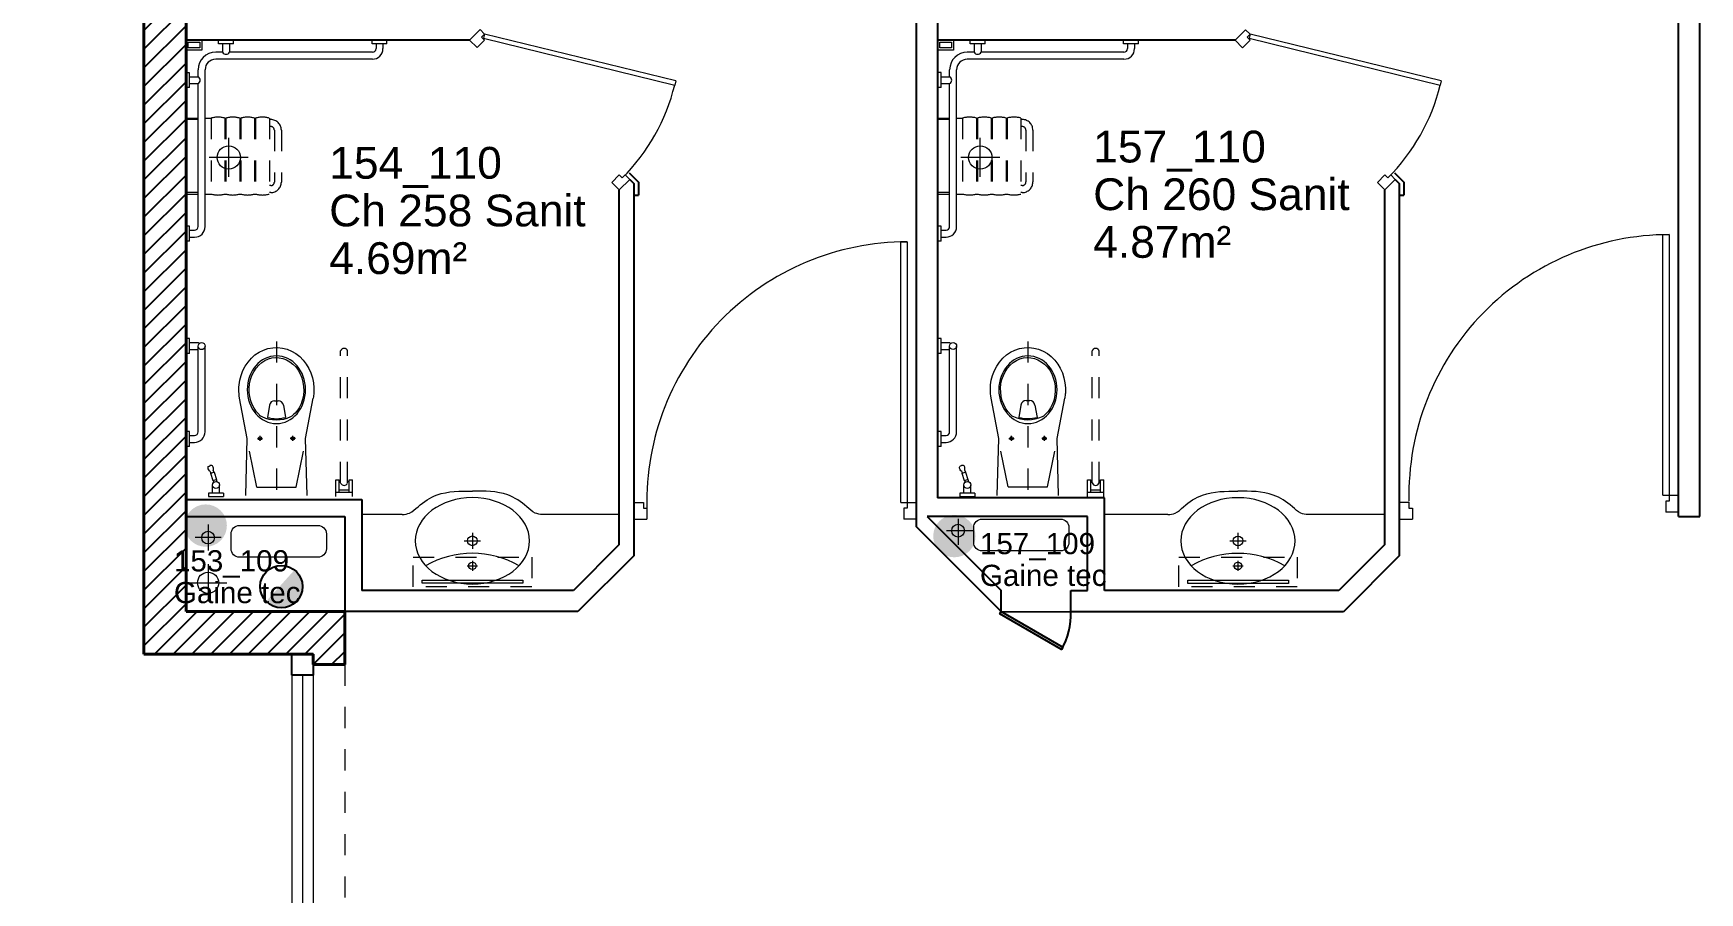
# Model space of a CAD drawing. Header units: millimetres. Extents: x -11 to 211, y -5 to 120.
# Drawn here: x 151.98 to 159.85, y 107.62 to 111.68 of the extents above; entities that cross this region are included whole.
import ezdxf

# ---------------------------------------------------------------- set-up
doc = ezdxf.new("R2010")
doc.units = ezdxf.units.MM
doc.header["$LTSCALE"] = 0.1
doc.header["$MEASUREMENT"] = 0
for name, pattern in [('CACHÉ', [0.25, 0.125, -0.125]), ('CONTINU', [0]), ('HIDDEN2', [0.1875, 0.125, -0.0625])]:
    doc.linetypes.add(name, pattern=pattern)
doc.layers.get('0').update_dxf_attribs({"linetype": 'CONTINUOUS'})
for name, color, linetype in [('150 Chute Eaux Usées -Eaux Vannes', 7, 'CONTINUOUS'), ('A_AGENC', 204, 'CONTINUOUS'), ('A_Etiqu_Gaine', 8, 'CONTINUOUS'), ('A_Etiqu_Gaine_ancien', 8, 'CONTINUOUS'), ('A_Etiqu_Gaine_code', 8, 'CONTINUOUS'), ('A_Etiqu_Local', 8, 'CONTINUOUS'), ('A_HACH_STRUC', 7, 'CONTINUOUS'), ('A_MUR_CLOIS', 7, 'CONTINU')]:
    doc.layers.add(name, color=color, linetype=linetype)
for name, color, linetype, lineweight in [('A_CHASS', 4, 'CONTINU', 0), ('A_MURS_STRU', 7, 'CONTINU', 40), ('A_PORTE', 8, 'CONTINU', 0), ('A_SANI', 5, 'CONTINU', 0)]:
    doc.layers.add(name, color=color, linetype=linetype, lineweight=lineweight)
doc.styles.add('Attribut', font='arial.ttf')

# ---------------------------------------------------------------- blocks, each defined once
blk = doc.blocks.new('syphon')
at = {"linetype": 'Continuous'}
for p, q in [((0, 0.0923), (0, -0.0923)), ((-0.0923, 0), (0.0923, 0))]:
    blk.add_line(p, q, dxfattribs=at)
blk.add_circle((0, 0), 0.055, dxfattribs=at)
blk = doc.blocks.new('hewi-barrwc')
at = {"linetype": 'Continuous'}
for p, q in [((-0.0168, 0), (0, 0)), ((-0.0168, 0), (-0.0168, -0.0707)), ((-0.09, -0.0689), (-0.09, -0.4735)), ((-0.057, -0.0689), (-0.057, -0.4735)), ((-0.0168, -0.0189), (-0.04, -0.0189)), ((-0.0168, -0.0519), (-0.04, -0.0519)), ((-0.0168, -0.0707), (0, -0.0707)), ((-0.0168, -0.457), (-0.057, -0.457)), ((-0.0168, -0.4381), (-0.0168, -0.5088)), ((-0.0168, -0.4381), (-0.0168, -0.5088)), ((-0.0168, -0.4381), (0, -0.4381)), ((0, -0.4381), (0, -0.5088)), ((-0.0168, -0.49), (-0.057, -0.49)), ((-0.0168, -0.5088), (0, -0.5088))]:
    blk.add_line(p, q, dxfattribs=at)
blk.add_circle((-0.0735, -0.4735), 0.0165, dxfattribs=at)
for centre, radius, start, end in [((-0.04, -0.0689), 0.05, 90, 180), ((-0.04, -0.0689), 0.017, 90, 180), ((-0.0478, -0.4735), 0.0189, 219.88813, 240.86494)]:
    blk.add_arc(centre, radius, start, end, dxfattribs=at)
blk = doc.blocks.new('A_Etiqu_Local')
at = {"style": 'Attribut', "flags": 1}
for tag, p in [('CODE_HOPITAL', (-0.4463, 1.632)), ('CODE_SITE', (-0.4463, 1.407)), ('CODE_BATIMENT', (-0.4463, 1.182)), ('CODE_SECTEUR', (-0.4463, 0.957)), ('CODE_ETAGE', (-0.4463, 0.732)), ('NOM_NORMALISE', (-0.4463, -0.843)), ('SECTEUR_ACTIVITE', (-0.4463, -1.068)), ('SOUS_SECTEUR_ACTIVITE', (-0.4463, -1.293)), ('VOLUME', (-0.4463, -1.518)), ('SERVICE', (-0.4463, -1.743)), ('CODE_UG', (-0.4463, -1.968)), ('CODE_UA', (-0.4463, -2.193)), ('CODE_POLE', (-0.4463, -2.418)), ('OCCUPANT_EXTERNE', (-0.4463, -2.643)), ('DISPONIBILITE', (-0.4463, -2.868)), ('ACCES_HANDICAPES', (-0.4463, -3.093)), ('NATURE_SOL', (-0.4463, -3.318)), ('RISQUE_LABORATOIRE', (-0.4463, -3.543)), ('AMIANTE', (-0.4463, -3.768))]:
    blk.add_attdef(tag, p, '', height=0.15, dxfattribs=at)
at = {"layer": 'A_Etiqu_Local', "style": 'Attribut'}
for tag, p in [('CODE_PIECE', (-0.4463, 0.282)), ('NOM_USAGE', (-0.4463, 0.057)), ('SURFACE', (-0.4463, -0.168))]:
    blk.add_attdef(tag, p, '', height=0.15, dxfattribs=at)
blk = doc.blocks.new('A_Etiqu_Gaine')
at = {"style": 'Attribut', "flags": 1}
for tag, p in [('CODE_HOPITAL', (-0.4323, 0.8651)), ('CODE_SITE', (-0.4323, 0.7151)), ('CODE_BATIMENT', (-0.4323, 0.5651)), ('CODE_SECTEUR', (-0.4323, 0.4151)), ('CODE_ETAGE', (-0.4323, 0.2651)), ('NOM_NORMALISE', (-0.4323, -0.3349)), ('SECTEUR_ACTIVITE', (-0.4323, -0.4849)), ('SOUS_SECTEUR_ACTIVITE', (-0.4323, -0.6349)), ('SURFACE', (-0.4323, -0.7849)), ('CODE_UG', (-0.4323, -0.9349)), ('CODE_POLE', (-0.4323, -1.0849)), ('AMIANTE', (-0.4323, -1.2349))]:
    blk.add_attdef(tag, p, '', height=0.1, dxfattribs=at)
at = {"layer": 'A_Etiqu_Gaine', "style": 'Attribut'}
blk.add_attdef('NOM_USAGE', (-0.4323, -0.1849), '', height=0.1, dxfattribs=at)
at = {"layer": 'A_Etiqu_Gaine_ancien', "style": 'Attribut'}
blk.add_attdef('CODE_PIECE_ANCIEN', (-0.4323, 0.1151), '', height=0.1, dxfattribs=at)
at = {"layer": 'A_Etiqu_Gaine_code', "style": 'Attribut'}
blk.add_attdef('CODE_PIECE', (-0.4323, -0.0349), '', height=0.1, dxfattribs=at)

msp = doc.modelspace()

# ---------------------------------------------------------------- hatches: boundary and pattern name
at = {"layer": '150 Chute Eaux Usées -Eaux Vannes', "linetype": 'Continuous'}
for points in [[(152.6928, 109.3526, 1), (152.8928, 109.3526, 1)], [(156.2293, 109.3029, 1), (156.4293, 109.3029, 1)], [(153.0786, 108.995, 0.673684), (153.2503, 109.0646, 0.229561), (153.2123, 109.1431)]]:
    msp.add_hatch(color=8, dxfattribs=at).paths.add_polyline_path(points)
at = {"layer": 'A_HACH_STRUC'}
h = msp.add_hatch(dxfattribs=at)
h.set_pattern_fill('ANSI31', color=8, scale=0.5, angle=359.76959, style=0)
h.set_pattern_definition([(44.7696, (152.49987, 108.696184), (-0.0440161, 0.04437154), [])])
h.paths.add_polyline_path([(152.6999, 115.7457), (153.5497, 115.7457), (153.5497, 115.8457), (153.4997, 115.8457), (153.4997, 115.9457), (152.4999, 115.9462), (152.4999, 108.7462), (153.2999, 108.7462), (153.2999, 108.6962), (153.4499, 108.6962), (153.4499, 108.9462), (152.6999, 108.9462)])
h.paths.add_polyline_path([(152.6167, 108.9588), (153.2663, 108.9588), (153.2663, 109.1139), (152.6167, 109.1139)], flags=24)
h.paths.add_polyline_path([(152.6105, 109.0765), (153.2184, 109.0765), (153.2184, 109.2688), (152.6105, 109.2688)], flags=24)
h = msp.add_hatch(dxfattribs=at)
h.set_pattern_fill('ANSI31', color=8, scale=0.5, angle=359.76959, style=0)
h.paths.add_polyline_path([(160.0499, 113.8961), (159.5499, 113.8961), (159.5499, 114.3961), (160.0499, 114.3961)])
h.paths.add_polyline_path([(159.2999, 106.6962), (159.2999, 107.1962), (160.0499, 107.1962), (160.0499, 106.6962)])
h.paths.add_polyline_path([(167.2499, 106.6962), (166.7499, 106.6962), (166.7499, 107.1962), (167.2499, 107.1962)])
h.paths.add_polyline_path([(152.8499, 77.8962), (152.3499, 77.8962), (152.3499, 78.3962), (152.8499, 78.3962)])
h.paths.add_polyline_path([(159.5499, 77.8962), (159.3999, 77.8962), (159.3999, 78.3962), (160.0499, 78.3962), (160.0499, 77.8962)], flags=16)
h.paths.add_polyline_path([(174.4499, 107.1962), (174.4499, 106.6962), (173.9499, 106.6962), (173.9499, 107.1962)])
h.paths.add_polyline_path([(174.4499, 99.9962), (173.9499, 99.9962), (173.9499, 99.4962), (174.4499, 99.4962)])
h.paths.add_polyline_path([(159.4501, 92.3962), (159.4501, 92.6462), (160.1999, 92.6462), (160.1999, 92.3962)], flags=17)
h.paths.add_polyline_path([(159.4501, 92.3962), (159.4501, 92.6462)], flags=16)
h.paths.add_polyline_path([(159.4501, 92.9462), (159.4501, 92.6962)], flags=16)
h.paths.add_polyline_path([(159.4501, 92.9462), (159.4501, 92.6962), (160.1999, 92.6962), (160.1999, 92.9462)], flags=17)
h.paths.add_polyline_path([(160.0499, 85.5962), (160.0499, 85.0962), (159.5499, 85.0962), (159.5499, 85.5962)], flags=17)
h.paths.add_polyline_path([(152.8499, 85.5962), (152.8499, 85.0962), (152.3499, 85.0962), (152.3499, 85.5962)])
h.paths.add_polyline_path([(145.9999, 85.5962), (145.9999, 85.0962), (145.4999, 85.0962), (145.4999, 85.5962)])
h.paths.add_polyline_path([(145.9999, 78.3962), (145.9999, 77.8962), (145.4999, 77.8962), (145.4999, 78.3962)])
edge = h.paths.add_edge_path()
edge.add_line((166.3748, 85.3966), (166.3748, 85.2962))
edge.add_line((166.3748, 78.1965), (166.3748, 78.0962))
edge.add_line((167.0998, 85.2217), (167.0998, 85.4714))
edge.add_line((166.8749, 85.0963), (166.8749, 85.2217))
edge.add_line((167.0998, 85.2217), (166.8749, 85.2217))
edge.add_line((167.0998, 85.4714), (166.8749, 85.4714))
edge.add_line((166.8749, 85.5962), (166.8749, 85.4714))
edge.add_line((166.8749, 85.0962), (166.3748, 85.0962))
edge.add_line((166.3748, 85.0962), (166.3748, 85.2962))
edge.add_line((166.3748, 85.3966), (166.3748, 85.5962))
edge.add_line((166.3748, 85.5962), (166.8749, 85.5962))
edge.add_line((152.3749, 99.6216), (152.3749, 99.8713))
edge.add_line((152.3749, 99.6216), (152.5999, 99.6216))
edge.add_line((152.3749, 99.8713), (152.5999, 99.8713))
edge.add_line((152.5999, 99.9962), (152.5999, 99.8713))
edge.add_line((153.0999, 99.7965), (153.0999, 99.9962))
edge.add_line((153.0999, 99.9962), (152.5999, 99.9962))
edge.add_line((152.5999, 99.4962), (152.5999, 99.6216))
edge.add_line((152.5999, 99.4962), (153.0999, 99.4962))
edge.add_line((153.0999, 99.4962), (153.0999, 99.7965))
edge.add_line((167.0998, 78.0217), (167.0998, 78.2714))
edge.add_line((166.8749, 77.8962), (166.8749, 78.0217))
edge.add_line((167.0998, 78.0217), (166.8749, 78.0217))
edge.add_line((167.0998, 78.2714), (166.8749, 78.2714))
edge.add_line((166.8749, 78.3962), (166.8749, 78.2714))
edge.add_line((166.8749, 77.8962), (166.3748, 77.8962))
edge.add_line((166.3748, 77.8962), (166.3748, 78.0962))
edge.add_line((166.3748, 78.1965), (166.3748, 78.3962))
edge.add_line((166.3748, 78.3962), (166.8749, 78.3962))

# ---------------------------------------------------------------- linework, layer by layer
at = {"layer": '150 Chute Eaux Usées -Eaux Vannes', "color": 8, "linetype": 'Continuous'}
msp.add_circle((153.1503, 109.0646), 0.1, dxfattribs=at)
at = {"layer": 'A_AGENC', "color": 8, "linetype": 'Continuous'}
msp.add_line((156.5499, 108.9462), (156.8799, 108.9461), dxfattribs=at)
msp.add_lwpolyline([(156.5499, 108.9462), (156.8413, 108.7778), (156.835, 108.7669), (156.5436, 108.9353)], close=True, dxfattribs=at)
msp.add_arc((156.5435, 108.9352), 0.3366, 330.00002, 1.85964, dxfattribs=at)
at = {"layer": 'A_CHASS', "color": 8, "linetype": 'Continuous'}
for p, q in [((153.1999, 108.6462), (153.1999, 106.9962)), ((153.2499, 108.6462), (153.2499, 107.0962)), ((153.2999, 108.6462), (153.2999, 107.0962))]:
    msp.add_line(p, q, dxfattribs=at)
at = {"layer": 'A_CHASS', "color": 8, "linetype": 'CACHÉ'}
msp.add_line((153.4499, 108.6962), (153.4499, 107.0462), dxfattribs=at)
at = {"layer": 'A_MUR_CLOIS', "color": 8, "linetype": 'Continuous'}
for p, q in [((156.2499, 115.7457), (156.2499, 109.4832)), ((159.7502, 109.3962), (159.7499, 113.8961)), ((159.8499, 109.3962), (159.8499, 113.8961)), ((154.0387, 111.6446), (152.6999, 111.6446)), ((157.655, 111.6443), (156.2499, 111.6444)), ((154.7927, 111.0178), (154.8364, 110.9741)), ((158.409, 111.0176), (158.4527, 110.9739)), ((154.7464, 109.263), (154.7464, 110.9368)), ((154.7956, 110.9867), (154.8164, 110.9658)), ((154.8164, 109.2116), (154.8164, 110.9658)), ((154.8164, 110.9123), (154.8364, 110.9123)), ((154.8364, 110.9741), (154.8364, 110.9123)), ((158.3627, 109.2628), (158.3627, 110.9366)), ((158.4119, 110.9864), (158.4327, 110.9656)), ((158.4327, 109.2114), (158.4327, 110.9656)), ((158.4327, 110.9121), (158.4527, 110.9121)), ((158.4527, 110.9739), (158.4527, 110.9121)), ((152.6999, 109.4762), (153.5299, 109.4762)), ((153.5299, 109.4762), (153.5299, 109.0462)), ((157.0382, 109.4832), (156.2499, 109.4832)), ((157.0382, 109.0462), (157.0382, 109.4832)), ((152.6999, 109.3962), (153.4499, 109.3962)), ((153.4499, 109.3962), (153.4499, 108.9462)), ((156.2002, 109.3962), (156.5499, 109.0465)), ((156.9582, 109.3962), (156.2002, 109.3962)), ((156.9582, 109.0462), (156.9582, 109.3962)), ((159.7502, 109.3962), (159.8499, 109.3962)), ((154.7464, 109.263), (154.5296, 109.0462)), ((158.3627, 109.2628), (158.1459, 109.0459)), ((154.8164, 109.2116), (154.551, 108.9462)), ((158.4327, 109.2114), (158.1673, 108.946)), ((154.5296, 109.0462), (153.5299, 109.0462)), ((156.5499, 108.9462), (156.5499, 109.0465)), ((156.8799, 108.9461), (156.8799, 109.0462)), ((158.0412, 109.0459), (157.0382, 109.0459)), ((158.1459, 109.0459), (157.1462, 109.046)), ((154.551, 108.9462), (153.4499, 108.9462)), ((158.1673, 108.946), (156.8799, 108.9461))]:
    msp.add_line(p, q, dxfattribs=at)
at = {"layer": 'A_MUR_CLOIS', "color": 8}
msp.add_line((156.8799, 109.0462), (156.9582, 109.0462), dxfattribs=at)
at = {"layer": 'A_MUR_CLOIS', "color": 8, "linetype": 'Continuous'}
msp.add_lwpolyline([(156.5499, 108.9462), (156.1499, 109.3462), (156.1499, 115.7457)], dxfattribs=at)
msp.add_lwpolyline([(153.1999, 108.6462), (153.1999, 108.7462), (153.2999, 108.7462), (153.2999, 108.6462)], close=True, dxfattribs=at)
at = {"layer": 'A_MURS_STRU', "color": 8, "linetype": 'Continuous'}
for p, q in [((152.4999, 108.7462), (152.4999, 115.9462)), ((152.6999, 115.7457), (152.6999, 108.9462)), ((152.6999, 108.9462), (153.4499, 108.9462)), ((153.4499, 108.9462), (153.4499, 108.6962)), ((152.4999, 108.7462), (153.2999, 108.7462)), ((153.2999, 108.7462), (153.2999, 108.6962)), ((153.2999, 108.6962), (153.4499, 108.6962))]:
    msp.add_line(p, q, dxfattribs=at)
at = {"layer": 'A_PORTE', "color": 8, "linetype": 'Continuous'}
for p, q in [((154.11, 111.6729), (154.1053, 111.6534)), ((154.1053, 111.6534), (155.0083, 111.4325)), ((155.0129, 111.452), (154.11, 111.6729)), ((157.7263, 111.6726), (157.7216, 111.6532)), ((157.7216, 111.6532), (158.6245, 111.4323)), ((158.6291, 111.4517), (157.7263, 111.6726)), ((155.0129, 111.452), (155.0081, 111.4325)), ((158.6291, 111.4517), (158.6244, 111.4323)), ((156.076, 109.4623), (156.076, 110.6923)), ((156.076, 110.6923), (156.106, 110.6923)), ((156.106, 110.6923), (156.106, 109.4345)), ((159.6763, 109.4962), (159.6763, 110.7262)), ((159.6763, 110.7262), (159.7063, 110.7262)), ((159.7063, 110.7262), (159.7063, 109.4684)), ((159.6763, 109.4962), (159.7502, 109.4962)), ((154.8164, 109.4623), (154.8603, 109.4623)), ((154.8164, 109.3823), (154.8164, 109.4623)), ((154.8603, 109.4623), (154.8603, 109.4345)), ((154.8603, 109.4345), (154.8763, 109.4345)), ((154.8763, 109.4345), (154.8763, 109.3823)), ((156.076, 109.4623), (156.1499, 109.4623)), ((156.106, 109.4345), (156.09, 109.4345)), ((156.09, 109.4345), (156.09, 109.3823)), ((158.4327, 109.4624), (158.4766, 109.4624)), ((158.4327, 109.3824), (158.4327, 109.4624)), ((158.4766, 109.4624), (158.4766, 109.4346)), ((158.4766, 109.4346), (158.4926, 109.4346)), ((158.4926, 109.4346), (158.4926, 109.3824)), ((159.7063, 109.4684), (159.6903, 109.4684)), ((159.6903, 109.4684), (159.6903, 109.4162)), ((159.7502, 109.4162), (159.6903, 109.4162)), ((154.8164, 109.3823), (154.8763, 109.3823)), ((156.1499, 109.3823), (156.09, 109.3823)), ((158.4327, 109.3824), (158.4926, 109.3824)), ((156.5436, 108.9353), (156.5499, 108.9462)), ((156.5499, 108.9462), (156.8413, 108.7778)), ((156.835, 108.7669), (156.5436, 108.9353)), ((156.8413, 108.7778), (156.835, 108.7669))]:
    msp.add_line(p, q, dxfattribs=at)
at = {"layer": 'A_PORTE', "color": 8, "linetype": 'CACHÉ'}
msp.add_line((156.5499, 108.9462), (156.8799, 108.9461), dxfattribs=at)
at = {"layer": 'A_PORTE', "color": 8, "linetype": 'Continuous'}
for points in [[(154.0888, 111.6941), (154.11, 111.6729), (154.0959, 111.6587), (154.11, 111.6446), (154.0747, 111.6092), (154.0393, 111.6446), (154.0888, 111.6941)], [(157.7051, 111.6938), (157.7263, 111.6726), (157.7122, 111.6585), (157.7263, 111.6443), (157.691, 111.609), (157.6556, 111.6443), (157.7051, 111.6938)], [(154.7464, 111.0082), (154.7606, 110.994), (154.7747, 111.0082), (154.7959, 110.987), (154.7464, 110.9375), (154.7111, 110.9728), (154.7464, 111.0082)], [(158.3627, 111.008), (158.3768, 110.9938), (158.391, 111.008), (158.4122, 110.9867), (158.3627, 110.9372), (158.3273, 110.9726), (158.3627, 111.008)]]:
    msp.add_lwpolyline(points, dxfattribs=at)
for centre, radius, start, end in [((154.0959, 111.6587), 0.94, 315, 346.07535), ((157.7122, 111.6585), 0.94, 315, 346.07535), ((156.106, 109.4623), 1.23, 90, 181.29426), ((159.7063, 109.4962), 1.23, 90, 181.29426), ((156.5435, 108.9352), 0.3366, 330.00002, 1.85964)]:
    msp.add_arc(centre, radius, start, end, dxfattribs=at)
at = {"layer": 'A_SANI', "color": 8, "linetype": 'Continuous'}
for p, q in [((152.9243, 111.6446), (152.8536, 111.6446)), ((152.8536, 111.6278), (152.8536, 111.6446)), ((152.9243, 111.6278), (152.8536, 111.6278)), ((152.8725, 111.6278), (152.8725, 111.5876)), ((152.9055, 111.6278), (152.9055, 111.5876)), ((152.9243, 111.6278), (152.9243, 111.6446)), ((153.5784, 111.6278), (153.5784, 111.6446)), ((153.6491, 111.6278), (153.5784, 111.6278)), ((153.5972, 111.6278), (153.5972, 111.6046)), ((153.6302, 111.6278), (153.6302, 111.6046)), ((153.6491, 111.6278), (153.6491, 111.6446)), ((156.4743, 111.6446), (156.4036, 111.6446)), ((156.4036, 111.6279), (156.4036, 111.6446)), ((156.4743, 111.6279), (156.4036, 111.6279)), ((156.4225, 111.6279), (156.4225, 111.5876)), ((156.4555, 111.6279), (156.4555, 111.5876)), ((156.4743, 111.6279), (156.4743, 111.6446)), ((157.1284, 111.6279), (157.1284, 111.6446)), ((157.1991, 111.6279), (157.1284, 111.6279)), ((157.1472, 111.6279), (157.1472, 111.6046)), ((157.1802, 111.6279), (157.1802, 111.6046)), ((157.1991, 111.6279), (157.1991, 111.6446)), ((152.8725, 111.5876), (152.84, 111.5876)), ((153.5802, 111.5546), (152.84, 111.5546)), ((153.5802, 111.5876), (152.9055, 111.5876)), ((156.4225, 111.5876), (156.39, 111.5876)), ((157.1302, 111.5546), (156.39, 111.5546)), ((157.1302, 111.5876), (156.4555, 111.5876)), ((152.7, 111.4202), (152.7, 111.4909)), ((152.7167, 111.4909), (152.7, 111.4909)), ((152.7167, 111.4202), (152.7167, 111.4909)), ((152.7167, 111.4721), (152.757, 111.4721)), ((152.757, 111.4721), (152.757, 111.5046)), ((152.79, 110.7643), (152.79, 111.5046)), ((156.25, 111.4203), (156.25, 111.491)), ((156.2667, 111.491), (156.25, 111.491)), ((156.2667, 111.4203), (156.2667, 111.491)), ((156.2667, 111.4721), (156.307, 111.4721)), ((156.307, 111.4721), (156.307, 111.5046)), ((156.34, 110.7644), (156.34, 111.5046)), ((152.7167, 111.4202), (152.7, 111.4202)), ((152.7167, 111.4391), (152.757, 111.4391)), ((152.757, 110.7643), (152.757, 111.4391)), ((156.2667, 111.4203), (156.25, 111.4203)), ((156.2667, 111.4391), (156.307, 111.4391)), ((156.307, 110.7644), (156.307, 111.4391)), ((152.9016, 110.9985), (152.9016, 111.183)), ((152.9939, 111.0907), (152.8093, 111.0907)), ((152.7167, 110.7662), (152.7, 110.7662)), ((152.7167, 110.6955), (152.7167, 110.7662)), ((156.2667, 110.7663), (156.25, 110.7663)), ((156.2667, 110.6956), (156.2667, 110.7663)), ((152.7167, 110.6955), (152.7, 110.6955)), ((152.7167, 110.7473), (152.74, 110.7473)), ((152.7167, 110.7143), (152.74, 110.7143)), ((156.2667, 110.6956), (156.25, 110.6956)), ((156.2667, 110.7474), (156.29, 110.7474)), ((156.2667, 110.7144), (156.29, 110.7144)), ((152.6999, 110.1646), (152.6999, 110.2353)), ((152.7166, 110.2353), (152.6999, 110.2353)), ((152.7166, 110.1646), (152.7166, 110.2353)), ((152.7166, 110.2164), (152.7569, 110.2164)), ((152.7569, 109.7953), (152.7569, 110.1999)), ((152.7899, 109.7953), (152.7899, 110.1999)), ((152.7166, 110.1646), (152.6999, 110.1646)), ((152.7166, 110.1834), (152.7569, 110.1834)), ((152.9893, 109.764), (152.9528, 109.9545)), ((153.0936, 109.9214), (153.0839, 109.8631)), ((153.1183, 109.9423), (153.1352, 109.9423)), ((153.1599, 109.9214), (153.1696, 109.8633)), ((153.2643, 109.764), (153.3007, 109.9545)), ((156.5393, 109.764), (156.5028, 109.9545)), ((156.6436, 109.9215), (156.6339, 109.8632)), ((156.6683, 109.9424), (156.6852, 109.9424)), ((156.7099, 109.9215), (156.7196, 109.8634)), ((156.8143, 109.764), (156.8507, 109.9545)), ((152.7166, 109.7972), (152.6999, 109.7972)), ((152.7166, 109.7265), (152.7166, 109.7972)), ((152.7166, 109.7783), (152.7399, 109.7783)), ((152.7166, 109.7453), (152.7399, 109.7453)), ((152.9818, 109.4939), (152.9893, 109.764)), ((153.0373, 109.764), (153.0613, 109.764)), ((153.0493, 109.752), (153.0493, 109.776)), ((153.2163, 109.764), (153.1923, 109.764)), ((153.2043, 109.752), (153.2043, 109.776)), ((153.2718, 109.4939), (153.2643, 109.764)), ((156.5318, 109.494), (156.5393, 109.764)), ((156.5873, 109.764), (156.6113, 109.764)), ((156.5993, 109.752), (156.5993, 109.776)), ((156.7663, 109.764), (156.7423, 109.764)), ((156.7543, 109.752), (156.7543, 109.776)), ((156.8218, 109.494), (156.8143, 109.764)), ((152.7166, 109.7265), (152.6999, 109.7265)), ((153.0336, 109.5347), (152.9994, 109.7046)), ((153.2199, 109.5347), (153.2541, 109.7046)), ((156.5836, 109.5348), (156.5494, 109.7047)), ((156.7699, 109.5348), (156.8041, 109.7047)), ((152.8138, 109.6075), (152.8163, 109.5997)), ((152.8151, 109.5993), (152.8323, 109.6048)), ((152.8151, 109.5993), (152.826, 109.5653)), ((152.826, 109.5653), (152.8432, 109.5708)), ((152.8287, 109.6123), (152.8312, 109.6044)), ((152.8323, 109.6048), (152.8432, 109.5708)), ((152.8421, 109.5704), (152.8454, 109.5601)), ((156.3638, 109.6076), (156.3663, 109.5997)), ((156.3651, 109.5994), (156.3823, 109.6049)), ((156.3651, 109.5994), (156.376, 109.5654)), ((156.376, 109.5654), (156.3932, 109.5709)), ((156.3787, 109.6123), (156.3812, 109.6045)), ((156.3823, 109.6049), (156.3932, 109.5709)), ((156.3921, 109.5705), (156.3954, 109.5602)), ((152.8057, 109.5061), (152.8057, 109.4893)), ((152.8764, 109.5061), (152.8057, 109.5061)), ((152.8245, 109.5061), (152.8245, 109.5463)), ((152.8272, 109.5656), (152.8301, 109.5566)), ((152.8575, 109.5061), (152.8575, 109.5442)), ((152.8764, 109.5061), (152.8764, 109.4893)), ((153.0336, 109.5347), (153.2199, 109.5347)), ((153.4077, 109.4893), (153.4077, 109.5688)), ((153.4077, 109.5688), (153.4235, 109.5688)), ((153.4077, 109.5104), (153.4857, 109.5104)), ((153.4235, 109.5104), (153.4235, 109.5688)), ((153.4235, 109.5613), (153.4302, 109.5613)), ((153.4235, 109.5214), (153.4698, 109.5214)), ((153.4632, 109.5613), (153.4698, 109.5613)), ((153.4698, 109.5104), (153.4698, 109.5688)), ((153.4698, 109.5688), (153.4857, 109.5688)), ((153.4857, 109.4893), (153.4857, 109.5688)), ((156.4264, 109.5062), (156.3557, 109.5062)), ((156.3557, 109.5062), (156.3557, 109.4894)), ((156.3745, 109.5062), (156.3745, 109.5464)), ((156.3772, 109.5657), (156.3801, 109.5566)), ((156.4075, 109.5062), (156.4075, 109.5443)), ((156.4264, 109.5062), (156.4264, 109.4894)), ((156.5836, 109.5348), (156.7699, 109.5348)), ((156.9577, 109.4894), (156.9577, 109.5689)), ((156.9577, 109.5689), (156.9735, 109.5689)), ((156.9577, 109.5104), (157.0357, 109.5104)), ((156.9735, 109.5104), (156.9735, 109.5689)), ((156.9735, 109.5614), (156.9802, 109.5614)), ((156.9735, 109.5214), (157.0198, 109.5214)), ((157.0132, 109.5614), (157.0198, 109.5614)), ((157.0198, 109.5104), (157.0198, 109.5689)), ((157.0198, 109.5689), (157.0357, 109.5689)), ((157.0357, 109.4894), (157.0357, 109.5689)), ((152.8057, 109.4893), (152.8764, 109.4893)), ((156.3557, 109.4894), (156.4264, 109.4894)), ((152.804, 109.3577), (152.804, 109.2347)), ((153.7214, 109.4046), (153.5299, 109.4046)), ((154.7449, 109.4046), (154.3836, 109.4046)), ((156.3467, 109.3851), (156.3467, 109.2621)), ((157.3377, 109.4044), (157.0382, 109.4044)), ((158.3612, 109.4044), (157.9999, 109.4044)), ((152.8655, 109.2962), (152.7425, 109.2962)), ((154.0143, 109.2806), (154.0908, 109.2806)), ((154.0525, 109.3189), (154.0525, 109.2424)), ((156.4157, 109.3286), (156.2927, 109.3286)), ((157.6306, 109.2804), (157.7071, 109.2804)), ((157.6688, 109.3186), (157.6688, 109.2422)), ((154.0525, 109.1863), (154.0525, 109.1384)), ((157.6688, 109.186), (157.6688, 109.1382)), ((152.804, 109.1703), (152.804, 108.9945)), ((154.0286, 109.1624), (154.0764, 109.1624)), ((157.6449, 109.1621), (157.6927, 109.1621)), ((152.7161, 109.0824), (152.8919, 109.0824)), ((153.8151, 109.08), (153.8151, 109.0945)), ((153.8151, 109.0945), (154.2915, 109.0945)), ((154.2915, 109.08), (153.8151, 109.08)), ((154.2915, 109.0945), (154.2915, 109.08)), ((157.4314, 109.0798), (157.4314, 109.0943)), ((157.4314, 109.0943), (157.9078, 109.0943)), ((157.9078, 109.0798), (157.4314, 109.0798)), ((157.9078, 109.0943), (157.9078, 109.0798))]:
    msp.add_line(p, q, dxfattribs=at)
at = {"layer": 'A_SANI', "color": 8, "linetype": 'HIDDEN2', "ltscale": 0.5}
for p, q in [((152.7, 111.2765), (152.757, 111.2765)), ((152.757, 111.2697), (152.7, 111.2697)), ((152.79, 111.2765), (152.8183, 111.2765)), ((152.8183, 111.2765), (152.8183, 110.9179)), ((152.8833, 111.2765), (152.8833, 110.9179)), ((152.8833, 111.2765), (152.8883, 111.2765)), ((152.8883, 111.2765), (152.8883, 110.9179)), ((152.9533, 111.2765), (152.9533, 110.9179)), ((152.9533, 111.2765), (152.9583, 111.2765)), ((152.9583, 111.2765), (152.9583, 110.9179)), ((153.0233, 111.2765), (153.0233, 110.9179)), ((153.0233, 111.2765), (153.0283, 111.2765)), ((153.0283, 111.2765), (153.0283, 110.9179)), ((153.0933, 111.2765), (153.0933, 110.9179)), ((153.1, 111.2697), (153.0933, 111.2697)), ((153.1, 111.2367), (153.0933, 111.2367)), ((156.25, 111.2766), (156.307, 111.2766)), ((156.307, 111.2698), (156.25, 111.2698)), ((156.34, 111.2766), (156.3683, 111.2766)), ((156.3683, 111.2766), (156.3683, 110.918)), ((156.4333, 111.2766), (156.4333, 110.918)), ((156.4333, 111.2766), (156.4383, 111.2766)), ((156.4383, 111.2766), (156.4383, 110.918)), ((156.5033, 111.2766), (156.5033, 110.918)), ((156.5033, 111.2766), (156.5083, 111.2766)), ((156.5083, 111.2766), (156.5083, 110.918)), ((156.5733, 111.2766), (156.5733, 110.918)), ((156.5733, 111.2766), (156.5783, 111.2766)), ((156.5783, 111.2766), (156.5783, 110.918)), ((156.6433, 111.2766), (156.6433, 110.918)), ((156.65, 111.2698), (156.6433, 111.2698)), ((156.65, 111.2368), (156.6433, 111.2368)), ((153.117, 111.2197), (153.117, 110.9747)), ((153.15, 111.2197), (153.15, 110.9747)), ((156.667, 111.2198), (156.667, 110.9748)), ((156.7, 111.2198), (156.7, 110.9748)), ((152.757, 110.9247), (152.7, 110.9247)), ((152.7, 110.9179), (152.757, 110.9179)), ((152.79, 110.9179), (152.8183, 110.9179)), ((152.8833, 110.9179), (152.8883, 110.9179)), ((152.9533, 110.9179), (152.9583, 110.9179)), ((153.0233, 110.9179), (153.0283, 110.9179)), ((153.1, 110.9577), (153.0933, 110.9577)), ((153.1, 110.9247), (153.0933, 110.9247)), ((156.307, 110.9248), (156.25, 110.9248)), ((156.25, 110.918), (156.307, 110.918)), ((156.34, 110.918), (156.3683, 110.918)), ((156.4333, 110.918), (156.4383, 110.918)), ((156.5033, 110.918), (156.5083, 110.918)), ((156.5733, 110.918), (156.5783, 110.918)), ((156.65, 110.9578), (156.6433, 110.9578)), ((156.65, 110.9248), (156.6433, 110.9248)), ((153.4302, 109.5537), (153.4302, 110.1773)), ((153.4632, 109.5537), (153.4632, 110.1773)), ((156.9802, 109.5537), (156.9802, 110.1774)), ((157.0132, 109.5537), (157.0132, 110.1774)), ((153.7725, 109.0642), (153.7725, 109.2042)), ((153.7725, 109.2042), (154.3325, 109.2042)), ((154.3325, 109.2042), (154.3325, 109.0642)), ((157.3888, 109.0639), (157.3888, 109.2039)), ((157.3888, 109.2039), (157.9488, 109.2039)), ((157.9488, 109.2039), (157.9488, 109.0639)), ((154.3325, 109.0642), (153.7725, 109.0642)), ((157.9488, 109.0639), (157.3888, 109.0639))]:
    msp.add_line(p, q, dxfattribs=at)
at = {"layer": 'A_SANI', "color": 8, "linetype": 'HIDDEN2'}
for p, q in [((153.1268, 110.2218), (153.1268, 109.4696)), ((156.6768, 110.2219), (156.6768, 109.4697))]:
    msp.add_line(p, q, dxfattribs=at)
at = {"layer": 'A_SANI', "color": 8, "linetype": 'Continuous'}
for points in [[(152.775, 111.6446), (152.775, 111.5977), (152.7, 111.5977), (152.7, 111.6446)], [(152.765, 111.6346), (152.765, 111.6077), (152.71, 111.6077), (152.71, 111.6346)], [(156.325, 111.6446), (156.325, 111.5978), (156.25, 111.5978), (156.25, 111.6446)], [(156.315, 111.6346), (156.315, 111.6078), (156.26, 111.6078), (156.26, 111.6346)]]:
    msp.add_lwpolyline(points, close=True, dxfattribs=at)
for points in [[(152.9127, 109.2432), (152.9127, 109.3132, -0.414214), (152.9527, 109.3532), (153.3227, 109.3532, -0.414213), (153.3627, 109.3132), (153.3627, 109.2432, -0.414214), (153.3227, 109.2032), (152.9527, 109.2032, -0.414214)], [(156.4205, 109.2731), (156.4205, 109.3431, -0.414214), (156.4605, 109.3831), (156.8305, 109.3831, -0.414213), (156.8705, 109.3431), (156.8705, 109.2731, -0.414214), (156.8305, 109.2331), (156.4605, 109.2331, -0.414214)]]:
    msp.add_lwpolyline(points, format="xyb", close=True, dxfattribs=at)
for centre, radius in [((152.9016, 111.0907), 0.055), ((152.7734, 110.1999), 0.0165), ((153.0493, 109.764), 0.008), ((153.2043, 109.764), 0.008), ((156.5993, 109.764), 0.008), ((156.7543, 109.764), 0.008), ((152.841, 109.5442), 0.0165), ((156.391, 109.5443), 0.0165), ((156.3467, 109.3286), 0.03), ((152.804, 109.2962), 0.03), ((154.0525, 109.2806), 0.023), ((157.6688, 109.2804), 0.023), ((154.0525, 109.1624), 0.0175), ((157.6688, 109.1621), 0.0175), ((152.804, 109.0824), 0.05)]:
    msp.add_circle(centre, radius, dxfattribs=at)
for centre, radius, start, end in [((152.84, 111.5046), 0.083, 90, 180), ((152.84, 111.5046), 0.05, 90, 180), ((152.889, 111.5968), 0.0189, 209.13506, 330.86494), ((153.5802, 111.6046), 0.017, 270, 0), ((153.5802, 111.6046), 0.05, 270, 0), ((156.39, 111.5046), 0.083, 90, 180), ((156.39, 111.5046), 0.05, 90, 180), ((156.439, 111.5968), 0.0189, 209.13506, 330.86494), ((157.1302, 111.6046), 0.017, 270, 0), ((157.1302, 111.6046), 0.05, 270, 0), ((152.7478, 111.4556), 0.0189, 299.13506, 60.86494), ((156.2978, 111.4556), 0.0189, 299.13506, 60.86494), ((152.74, 110.7643), 0.05, 270, 0), ((152.74, 110.7643), 0.017, 270, 0), ((156.29, 110.7644), 0.05, 270, 0), ((156.29, 110.7644), 0.017, 270, 0), ((152.7477, 110.1999), 0.0189, 39.88813, 60.86494), ((153.1183, 109.9173), 0.025, 90, 170.48257), ((153.1352, 109.9173), 0.025, 9.51743, 90), ((156.6683, 109.9174), 0.025, 90, 170.48257), ((156.6852, 109.9174), 0.025, 9.51743, 90), ((153.0793, 109.9124), 0.05, 225.91597, 244.7386), ((153.1264, 110.0121), 0.1602, 244.7386, 295.27673), ((153.1264, 110.0176), 0.1602, 254.61449, 285.64877), ((153.1735, 109.9125), 0.05, 295.27673, 313.69166), ((156.6293, 109.9125), 0.05, 225.91597, 244.7386), ((156.6764, 110.0122), 0.1602, 244.7386, 295.27673), ((156.6764, 110.0177), 0.1602, 254.61449, 285.64877), ((156.7235, 109.9125), 0.05, 295.27673, 313.69166), ((152.7399, 109.7953), 0.017, 270, 0), ((152.7399, 109.7953), 0.05, 270, 0), ((153.4467, 109.5603), 0.0178, 201.92878, 338.07122), ((156.9967, 109.5604), 0.0178, 201.92878, 338.07122), ((154.0525, 108.774), 0.4476, 60.42755, 119.57245), ((157.6688, 108.7738), 0.4476, 60.42755, 119.57245)]:
    msp.add_arc(centre, radius, start, end, dxfattribs=at)
at = {"layer": 'A_SANI', "color": 8, "linetype": 'HIDDEN2', "ltscale": 0.5}
for centre, radius, start, end in [((152.8508, 111.1642), 0.1169, 73.86503, 106.13497), ((152.9208, 111.1642), 0.1169, 73.86503, 106.13497), ((152.9908, 111.1642), 0.1169, 73.86503, 106.13497), ((153.0608, 111.1642), 0.1169, 73.86503, 106.13497), ((153.1, 111.2197), 0.05, 360, 90), ((153.1, 111.2197), 0.017, 360, 90), ((156.4008, 111.1643), 0.1169, 73.86503, 106.13497), ((156.4708, 111.1643), 0.1169, 73.86503, 106.13497), ((156.5408, 111.1643), 0.1169, 73.86503, 106.13497), ((156.6108, 111.1643), 0.1169, 73.86503, 106.13497), ((156.65, 111.2198), 0.05, 360, 90), ((156.65, 111.2198), 0.017, 360, 90), ((152.8508, 111.0303), 0.1169, 253.86503, 286.13497), ((152.9208, 111.0303), 0.1169, 253.86503, 286.13497), ((152.9908, 111.0303), 0.1169, 253.86503, 286.13497), ((153.0608, 111.0303), 0.1169, 253.86503, 286.13497), ((153.1, 110.9747), 0.05, 270, 0), ((153.1, 110.9747), 0.017, 270, 0), ((156.4008, 111.0304), 0.1169, 253.86503, 286.13497), ((156.4708, 111.0304), 0.1169, 253.86503, 286.13497), ((156.5408, 111.0304), 0.1169, 253.86503, 286.13497), ((156.6108, 111.0304), 0.1169, 253.86503, 286.13497), ((156.65, 110.9748), 0.05, 270, 0), ((156.65, 110.9748), 0.017, 270, 0), ((153.4467, 110.172), 0.0173, 17.79386, 162.20614), ((156.9967, 110.1721), 0.0173, 17.79386, 162.20614)]:
    msp.add_arc(centre, radius, start, end, dxfattribs=at)
at = {"layer": 'A_SANI', "color": 8, "linetype": 'Continuous', "extrusion": (0, 0, -1)}
for centre, major_axis, ratio in [((153.1268, 109.994), (0, -0.16), 0.859387), ((156.6768, 109.994), (0, -0.16), 0.859387), ((154.0525, 109.2806), (-0.27, 0), 0.755556), ((157.6688, 109.2804), (-0.27, 0), 0.755556)]:
    msp.add_ellipse(centre, major_axis=major_axis, ratio=ratio, dxfattribs=at)
at = {"layer": 'A_SANI', "color": 8, "linetype": 'Continuous'}
for points, knots in [([(152.9528, 109.9545), (152.9482, 109.981), (152.948, 110.0103), (152.9664, 110.1015), (153.0084, 110.158), (153.1219, 110.2052), (153.1906, 110.1922), (153.2835, 110.1093), (153.3082, 110.0428), (153.3032, 109.9703), (153.3022, 109.9623), (153.3007, 109.9545)], [1.357319, 1.357319, 1.357319, 1.357319, 1.801245, 1.801245, 2.798426, 2.798426, 3.795608, 3.795608, 4.792789, 4.792789, 4.916836, 4.916836, 4.916836, 4.916836]), ([(156.5028, 109.9545), (156.4982, 109.981), (156.498, 110.0104), (156.5164, 110.1016), (156.5584, 110.158), (156.6719, 110.2052), (156.7406, 110.1923), (156.8335, 110.1094), (156.8582, 110.0428), (156.8532, 109.9704), (156.8522, 109.9624), (156.8507, 109.9545)], [1.357319, 1.357319, 1.357319, 1.357319, 1.801245, 1.801245, 2.798426, 2.798426, 3.795608, 3.795608, 4.792789, 4.792789, 4.916836, 4.916836, 4.916836, 4.916836]), ([(153.0446, 109.8765), (153.0092, 109.9108), (152.9909, 109.9688), (153.0083, 110.0766), (153.0444, 110.1233), (153.1333, 110.1553), (153.1847, 110.1406), (153.2513, 110.063), (153.2644, 110.0014), (153.2428, 109.9201), (153.2276, 109.895), (153.208, 109.8763)], [0.692162, 0.692162, 0.692162, 0.692162, 1.75636, 1.75636, 2.841981, 2.841981, 3.927602, 3.927602, 5.013223, 5.013223, 5.598138, 5.598138, 5.598138, 5.598138]), ([(156.5946, 109.8766), (156.5592, 109.9109), (156.5409, 109.9689), (156.5583, 110.0767), (156.5944, 110.1234), (156.6833, 110.1554), (156.7347, 110.1407), (156.8013, 110.0631), (156.8144, 110.0015), (156.7928, 109.9202), (156.7776, 109.8951), (156.758, 109.8764)], [0.692162, 0.692162, 0.692162, 0.692162, 1.75636, 1.75636, 2.841981, 2.841981, 3.927602, 3.927602, 5.013223, 5.013223, 5.598138, 5.598138, 5.598138, 5.598138])]:
    msp.add_open_spline(points, degree=3, knots=knots, dxfattribs=at)
for points in [[(152.8138, 109.6075), (152.8068, 109.6162), (152.8048, 109.6313), (152.8131, 109.6356)], [(152.8287, 109.6123), (152.8293, 109.6234), (152.8222, 109.6369), (152.813, 109.6355)], [(156.3638, 109.6076), (156.3568, 109.6163), (156.3548, 109.6314), (156.3631, 109.6356)], [(156.3787, 109.6123), (156.3793, 109.6235), (156.3722, 109.637), (156.363, 109.6356)], [(153.7214, 109.4046), (153.7556, 109.4117), (153.7956, 109.4416), (153.8854, 109.4972), (154.0525, 109.5146)], [(154.3836, 109.4046), (154.3494, 109.4117), (154.3095, 109.4416), (154.2196, 109.4972), (154.0525, 109.5146)], [(157.3377, 109.4044), (157.3719, 109.4115), (157.4118, 109.4414), (157.5017, 109.497), (157.6688, 109.5144)], [(157.9999, 109.4044), (157.9657, 109.4115), (157.9258, 109.4414), (157.8359, 109.497), (157.6688, 109.5144)]]:
    msp.add_spline(points, degree=3, dxfattribs=at)

# ---------------------------------------------------------------- block references
at = {"layer": 'A_Etiqu_Gaine', "color": 8}
for p, values in [((156.8824, 109.2525), {'CODE_PIECE': '157_109', 'NOM_USAGE': 'Gaine tec'}), ((153.0749, 109.1712), {'CODE_PIECE': '153_109', 'NOM_USAGE': 'Gaine tec'})]:
    msp.add_blockref('A_Etiqu_Gaine', p, dxfattribs=at).add_auto_attribs(values)
at = {"layer": 'A_Etiqu_Local', "color": 8}
ref = msp.add_blockref('A_Etiqu_Local', (157.4314, 110.785), dxfattribs=at)
ref.add_attrib('CODE_PIECE', '157_110', (156.9851, 111.067), dxfattribs={"height": 0.15, "style": 'Attribut'})
ref.add_attrib('NOM_USAGE', 'Ch 260 Sanit', (156.9851, 110.842), dxfattribs={"height": 0.15, "style": 'Attribut'})
ref.add_attrib('SURFACE', '4.87m²', (156.9851, 110.617), dxfattribs={"height": 0.15, "style": 'Attribut'})
ref = msp.add_blockref('A_Etiqu_Local', (153.8224, 110.7083), dxfattribs=at)
ref.add_attrib('CODE_PIECE', '154_110', (153.3761, 110.9903), dxfattribs={"height": 0.15, "style": 'Attribut'})
ref.add_attrib('NOM_USAGE', 'Ch 258 Sanit', (153.3761, 110.7653), dxfattribs={"height": 0.15, "style": 'Attribut'})
ref.add_attrib('SURFACE', '4.69m²', (153.3761, 110.5403), dxfattribs={"height": 0.15, "style": 'Attribut'})
at = {"layer": 'A_SANI', "color": 8, "linetype": 'Continuous', "rotation": 180}
for name, p in [('syphon', (156.4516, 111.0908)), ('hewi-barrwc', (156.2499, 109.7265))]:
    msp.add_blockref(name, p, dxfattribs=at)

doc.saveas('drawing.dxf')
